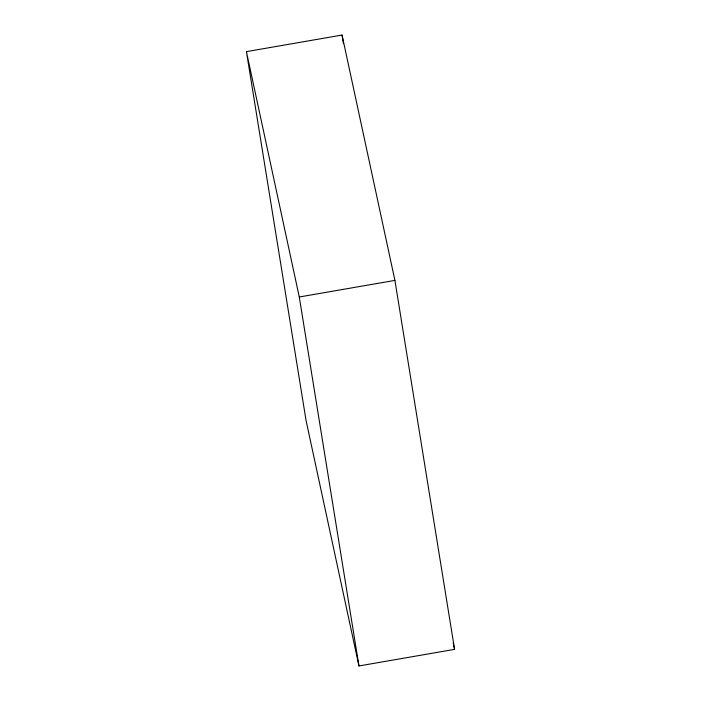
<?xml version="1.0" encoding="UTF-8"?>
<svg xmlns="http://www.w3.org/2000/svg" width="701" height="701" viewBox="0 0 701 701"><rect width="100%" height="100%" fill="white"/><g stroke="black" fill="none" stroke-linecap="round" stroke-linejoin="round"><path stroke-width="1.05" d="M246.419 51.637L342.044 35.05L394.917 280.4L454.581 649.363L358.956 665.95L306.083 420.6L246.419 51.637L299.283 296.987L358.956 665.95M299.283 296.987L394.917 280.4M453.205 642.966L454.581 649.363M342.044 35.05L343.437 43.681"/></g></svg>
